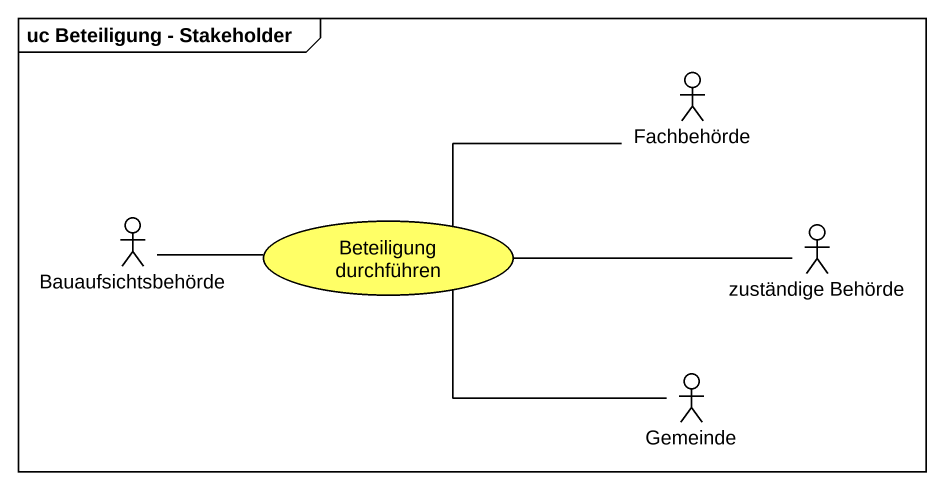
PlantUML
@startuml
mainframe uc Beteiligung - Stakeholder
actor Fachbehörde
actor Bauaufsichtsbehörde
usecase "Beteiligung durchführen" as Beteiligung_durchführen #FFFF66
actor "zuständige Behörde" as zuständige_Behörde
actor Gemeinde
Beteiligung_durchführen -right- Fachbehörde
Beteiligung_durchführen -left- Bauaufsichtsbehörde
Beteiligung_durchführen -right- zuständige_Behörde
Beteiligung_durchführen -right- Gemeinde
@enduml
